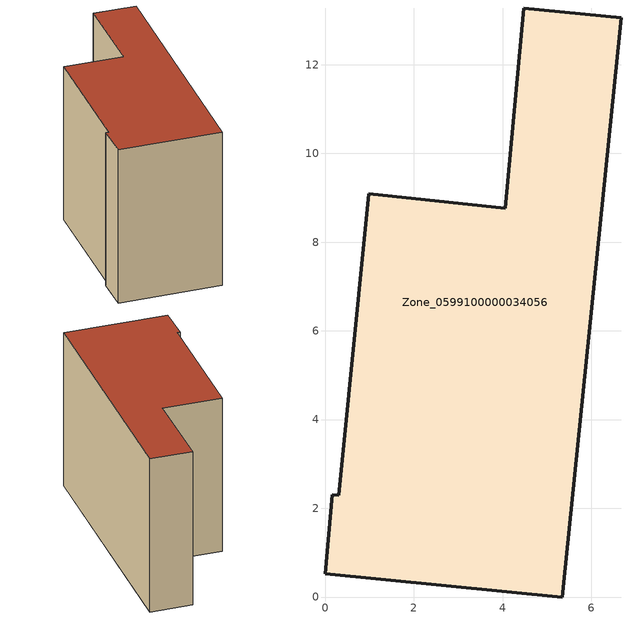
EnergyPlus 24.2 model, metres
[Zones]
Zone_0599100000034056
 floor ground (C_G): 5.35,0 0,0.52 0.16,2.31 0.31,2.3 0.98,9.09 4.06,8.77 4.48,13.28 6.68,13.06 z0
 wall outside (C_F): 0.31,2.3 0.16,2.31 0,0.52 5.35,0 6.68,13.06 4.48,13.28 4.06,8.77 0.98,9.09 0.31,2.3 z0:8.59
 roof outside (C_R): 6.68,13.06 4.48,13.28 4.06,8.77 0.98,9.09 0.31,2.3 0.16,2.31 0,0.52 5.35,0 z8.59
[BUILDING]
Pand.0599100000034056: North Axis=0; Terrain=City; Loads Convergence Tolerance Value=0.04; Temperature Convergence Tolerance Value=0.4; Solar Distribution=FullExterior; Maximum Number of Warmup Days=25; Minimum Number of Warmup Days=1
[Site:Location]
Rotterdam.The.Hague.AP_ZH_NLD Design_Conditions: Latitude=51.96; Longitude=4.45; Time Zone=1; Elevation=-4.5
[SITE:GROUNDTEMPERATURE:BUILDINGSURFACE]
18, 18, 18, 18, 18, 18, 18, 18, 18, 18, 18, 18
[MATERIAL] Thermal Absorptance=0.9; Solar Absorptance=0.7; Visible Absorptance=0.7
Name | Roughness | Thickness | Conductivity | Density | Specific Heat
G.TI.1975-1991 | MediumSmooth | 0.15 | 0.288461 | 540 | 1210
F.TI.1975-1991 | Rough | 0.3 | 0.230769 | 1920 | 840
R.TI.1975-1991 | MediumRough | 0.2 | 0.153846 | 1500 | 1000
[CONSTRUCTION]
C_G: G.TI.1975-1991
C_F: F.TI.1975-1991
C_R: R.TI.1975-1991
[ZONE]
Zone_0599100000034056: Type=1; Multiplier=1; Ceiling Height=Autocalculate; Volume=Autocalculate; Floor Area=autocalculate; Part of Total Floor Area=Yes
[ZONEINFILTRATION:DESIGNFLOWRATE]
Infil_Zone_0599100000034056: Zone or ZoneList or Space or SpaceList=Zone_0599100000034056; Schedule=AlwaysOn; Design Flow Rate Calculation Method=Flow/Area; Flow Rate per Floor Area=0.003; Constant Term Coefficient=1; Temperature Term Coefficient=0; Velocity Term Coefficient=0; Velocity Squared Term Coefficient=0
[HVACTEMPLATE:ZONE:IDEALLOADSAIRSYSTEM]
Zone_0599100000034056: Maximum Heating Supply Air Temperature=50; Minimum Cooling Supply Air Temperature=13; Maximum Heating Supply Air Humidity Ratio=0.0156; Minimum Cooling Supply Air Humidity Ratio=0.0077; Heating Limit=NoLimit; Cooling Limit=NoLimit; Dehumidification Control Type=ConstantSensibleHeatRatio; Cooling Sensible Heat Ratio=0.7; Dehumidification Setpoint=60; Humidification Control Type=None; Humidification Setpoint=30; Outdoor Air Method=None; Outdoor Air Flow Rate per Person=0.00944; Outdoor Air Flow Rate per Zone Floor Area=0; Outdoor Air Flow Rate per Zone=0; Demand Controlled Ventilation Type=None; Outdoor Air Economizer Type=NoEconomizer; Heat Recovery Type=None; Sensible Heat Recovery Effectiveness=0.7; Latent Heat Recovery Effectiveness=0.65
[ZONECONTROL:THERMOSTAT]
ThermostatControl_Zone_0599100000034056: Zone or ZoneList=Zone_0599100000034056; Control Type Schedule=DualSetpointControlType; Control 1=Thermostat_Zone_0599100000034056; Temperature Difference Between Cutout And Setpoint=0
[THERMOSTATSETPOINT:DUALSETPOINT]
Thermostat_Zone_0599100000034056: Heating Setpoint Temperature Schedule=HeatingSetpoint_Zone_0599100000034056; Cooling Setpoint Temperature Schedule=CoolingSetpoint_Zone_0599100000034056
[SCHEDULE:COMPACT]
HeatingSetpoint_Zone_0599100000034056: Through: 12/31, For: AllDays, Until: 24:00, 21
CoolingSetpoint_Zone_0599100000034056: Through: 12/31, For: AllDays, Until: 24:00, 24
DualSetpointControlType: Through: 12/31, For: AllDays, Until: 24:00, 4
AlwaysOn: Through: 12/31, For: AllDays, Until: 24:00, 1
